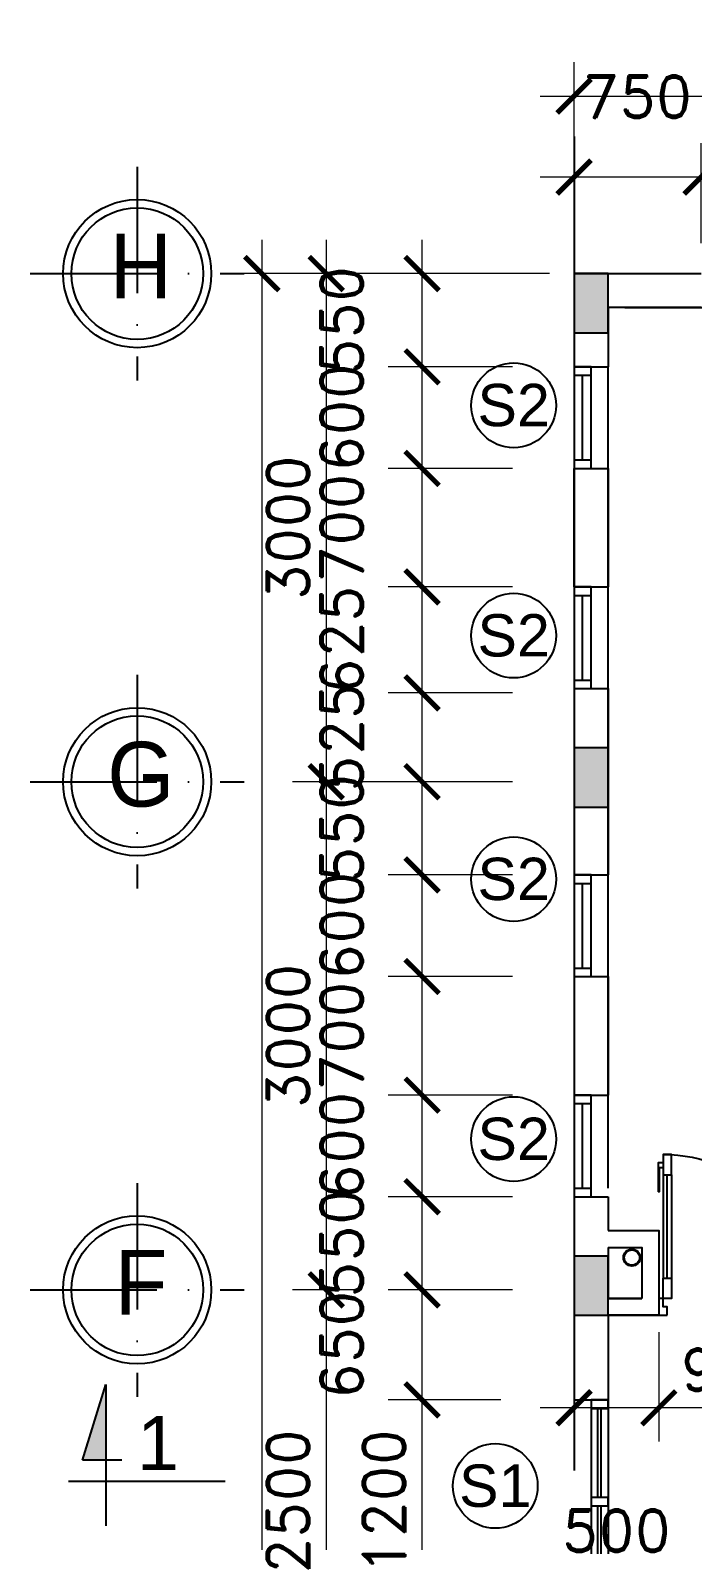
# Model space of a CAD drawing. Header units: inches. Extents: x 452443 to 881249, y 975131 to 1198310.
# Drawn here: x 675110 to 679020, y 1188317 to 1197235 of the extents above; entities that cross this region are included whole.
import ezdxf
from ezdxf.enums import TextEntityAlignment as Align

# ---------------------------------------------------------------- set-up
doc = ezdxf.new("R2010")
doc.units = ezdxf.units.IN
doc.header["$LTSCALE"] = 3.5
doc.header["$MEASUREMENT"] = 0
doc.linetypes.add('ACAD_ISO10W100', pattern=[18, 12, -3, 0, -3])
doc.linetypes.add('CENTER', pattern=[2, 1.25, -0.25, 0.25, -0.25])
for name, color, linetype in [('cot', 1, 'Continuous'), ('CUA', 4, 'Continuous'), ('DOOR-84', 84, 'Continuous'), ('hatch', 4, 'Continuous'), ('hatch vl', 4, 'Continuous'), ('kich thuoc', 3, 'Continuous'), ('Netcat', 5, 'Continuous'), ('Netthay_126', 126, 'Continuous'), ('NOI THAT', 42, 'Continuous'), ('phong', 2, 'Continuous'), ('text', 3, 'Continuous'), ('thuocdo', 3, 'Continuous'), ('Truc', 252, 'Continuous'), ('VISIONABLE-LINE126', 126, 'Continuous')]:
    doc.layers.add(name, color=color, linetype=linetype)
doc.styles.add('chu 1', font='VHELVEN0.TTF')
doc.styles.add('romand', font='romand.shx')
doc.styles.add('STYLE5', font='VAVON_.TTF')
doc.styles.add('VNI-HELVE', font='VHELVEN0.TTF')
doc.dimstyles.new('TL100', dxfattribs={"dimscale": 100, "dimtxt": 2.5, "dimasz": 2, "dimexe": 2, "dimexo": 1, "dimgap": 1, "dimtad": 1, "dimdec": 0, "dimzin": 0, "dimdsep": 46, "dimtxsty": 'romand', "dimblk": 'ARCHTICK', "dimcen": 2, "dimdle": 2, "dimclrd": 256, "dimclre": 256, "dimclrt": 7, "dimadec": 0, "dimazin": 0, "dimtfac": 0.004, "dimtdec": 0, "dimtmove": 2, "dimatfit": 3, "dimfxl": 1, "dimtolj": 1, "dimtzin": 0, "dimlwd": 20, "dimlwe": 20, "dimarcsym": 1})

# ---------------------------------------------------------------- blocks, each defined once
blk = doc.blocks.new('CS-1200')
for p, q in [((0, 100), (1200, 100)), ((0, 0), (1200, 0)), ((575, 60), (50, 60)), ((575, 40), (50, 40)), ((1150, 60), (625, 60)), ((1150, 40), (625, 40))]:
    blk.add_line(p, q)
at = {"ltscale": 5}
for points in [[(0, 0), (50, 0), (50, 100), (0, 100)], [(575, 0), (625, 0), (625, 100), (575, 100)], [(1150, 0), (1200, 0), (1200, 100), (1150, 100)]]:
    blk.add_lwpolyline(points, close=True, dxfattribs=at)
blk = doc.blocks.new('CD900')
for p, q in [((830, 75), (220, 75)), ((220, 50), (830, 50)), ((899.1, 25), (870.9, 25))]:
    blk.add_line(p, q)
for points in [[(0, 850), (50, 850), (50, 875), (100, 875), (100, 900), (0, 900)], [(0, 50), (50, 50), (50, 25), (100, 25), (100, 0), (0, 0)]]:
    blk.add_lwpolyline(points, close=True)
for points in [[(220, 25), (220, 75), (100, 75), (100, 25), (220, 25)], [(852.9, 25), (220, 25)], [(899.1, 25), (899.1, -3.3), (729.5, -3.3)], [(870.9, 25), (870.9, 2.4), (729.5, 2.4), (729.5, -3.3)], [(830, 25), (830, 75), (950, 75), (950, 25), (830, 25)]]:
    blk.add_lwpolyline(points)
at = {"layer": 'hatch'}
blk.add_arc((100, 25), 850, 0, 90, dxfattribs=at)
blk = doc.blocks.new('truc tron')
at = {"layer": 'DOOR-84', "linetype": 'ACAD_ISO10W100', "ltscale": 20}
for p, q in [((0, -710), (0, 710)), ((710, 0), (-710, 0))]:
    blk.add_line(p, q, dxfattribs=at)
at = {"layer": 'DOOR-84', "linetype": 'Continuous'}
blk.add_circle((0, 0), 492, dxfattribs=at)
at = {"layer": 'NOI THAT', "linetype": 'Continuous'}
blk.add_circle((0, 0), 437, dxfattribs=at)
blk = doc.blocks.new('dc')
at = {"layer": 'Netcat'}
blk.add_hatch(color=256, dxfattribs=at).paths.add_polyline_path([(828, 672), (828, 147), (989, 147)])
for p, q in [((828, 672), (828, -310)), ((989, 147), (828, 672)), ((717, 147), (989, 147)), ((0, 0), (1087, 0))]:
    blk.add_line(p, q, dxfattribs=at)
at = {"style": 'VNI-HELVE', "flags": 4}
blk.add_attdef('E', text='', height=375, dxfattribs=at).set_placement((482, 272), align=Align.MIDDLE_CENTER)
blk = doc.blocks.new('_ArchTick')
at = {"color": 0, "linetype": 'ByBlock', "const_width": 0.15}
blk.add_lwpolyline([(-0.5, -0.5), (0.5, 0.5)], dxfattribs=at)
blk = doc.blocks.new('*D3158')
at = {"layer": 'DEFPOINTS', "color": 0}
for p in [(677734.8, 1195798.2), (676856.8, 1192798.2), (677734.8, 1192798.2)]:
    blk.add_point(p, dxfattribs=at)
at = {"layer": 'thuocdo', "lineweight": 20}
for p, q in [((676856.8, 1195998.2), (676856.8, 1192598.2)), ((677634.8, 1195798.2), (676656.8, 1195798.2)), ((677634.8, 1192798.2), (676656.8, 1192798.2))]:
    blk.add_line(p, q, dxfattribs=at)
at = {"layer": 'thuocdo', "lineweight": 20, "xscale": 200, "yscale": 200, "zscale": 200}
for p, rotation in [((676856.8, 1195798.2), 90), ((676856.8, 1192798.2), 270)]:
    blk.add_blockref('_ArchTick', p, dxfattribs=dict(at, rotation=rotation))
at = {"layer": 'thuocdo', "color": 7, "insert": (676631.8, 1194298.2), "char_height": 250, "attachment_point": 5, "rotation": 90, "style": 'romand'}
blk.add_mtext('\\A1;3000', dxfattribs=at)
blk = doc.blocks.new('*D3159')
at = {"layer": 'DEFPOINTS', "color": 0}
for p in [(677734.8, 1192798.2), (676856.8, 1189798.2), (677162.2, 1189798.2)]:
    blk.add_point(p, dxfattribs=at)
at = {"layer": 'thuocdo', "lineweight": 20}
for p, q in [((676856.8, 1192998.2), (676856.8, 1189598.2)), ((677634.8, 1192798.2), (676656.8, 1192798.2)), ((677062.2, 1189798.2), (676656.8, 1189798.2))]:
    blk.add_line(p, q, dxfattribs=at)
at = {"layer": 'thuocdo', "lineweight": 20, "xscale": 200, "yscale": 200, "zscale": 200}
for p, rotation in [((676856.8, 1192798.2), 90), ((676856.8, 1189798.2), 270)]:
    blk.add_blockref('_ArchTick', p, dxfattribs=dict(at, rotation=rotation))
at = {"layer": 'thuocdo', "color": 7, "insert": (676631.8, 1191298.2), "char_height": 250, "attachment_point": 5, "rotation": 90, "style": 'romand'}
blk.add_mtext('\\A1;3000', dxfattribs=at)
blk = doc.blocks.new('*D3160')
at = {"layer": 'DEFPOINTS', "color": 0}
for p in [(677162.2, 1189798.2), (676856.8, 1187298.2), (677162.2, 1187298.2)]:
    blk.add_point(p, dxfattribs=at)
at = {"layer": 'thuocdo', "lineweight": 20}
for p, q in [((676856.8, 1189998.2), (676856.8, 1187098.2)), ((677062.2, 1189798.2), (676656.8, 1189798.2)), ((677062.2, 1187298.2), (676656.8, 1187298.2))]:
    blk.add_line(p, q, dxfattribs=at)
at = {"layer": 'thuocdo', "lineweight": 20, "xscale": 200, "yscale": 200, "zscale": 200}
for p, rotation in [((676856.8, 1189798.2), 90), ((676856.8, 1187298.2), 270)]:
    blk.add_blockref('_ArchTick', p, dxfattribs=dict(at, rotation=rotation))
at = {"layer": 'thuocdo', "color": 7, "insert": (676631.8, 1188548.2), "char_height": 250, "attachment_point": 5, "rotation": 90, "style": 'romand'}
blk.add_mtext('\\A1;2500', dxfattribs=at)
blk = doc.blocks.new('*D3164')
at = {"layer": 'DEFPOINTS', "color": 0}
for p in [(678273.7, 1195798.2), (676476.8, 1179598.2), (678259.1, 1179598.2)]:
    blk.add_point(p, dxfattribs=at)
at = {"layer": 'thuocdo', "lineweight": 20}
for p, q in [((676476.8, 1195998.2), (676476.8, 1179398.2)), ((678173.7, 1195798.2), (676276.8, 1195798.2)), ((678159.1, 1179598.2), (676276.8, 1179598.2))]:
    blk.add_line(p, q, dxfattribs=at)
at = {"layer": 'thuocdo', "lineweight": 20, "xscale": 200, "yscale": 200, "zscale": 200}
for p, rotation in [((676476.8, 1195798.2), 90), ((676476.8, 1179598.2), 270)]:
    blk.add_blockref('_ArchTick', p, dxfattribs=dict(at, rotation=rotation))
at = {"layer": 'thuocdo', "color": 7, "insert": (676251.8, 1187698.2), "char_height": 250, "attachment_point": 5, "rotation": 90, "style": 'romand'}
blk.add_mtext('\\A1;16200', dxfattribs=at)
blk = doc.blocks.new('*D3166')
at = {"layer": 'DEFPOINTS', "color": 0}
for p in [(682319.4, 1196846.2), (678319.4, 1195877), (682319.4, 1195877)]:
    blk.add_point(p, dxfattribs=at)
at = {"layer": 'thuocdo', "lineweight": 20}
for p, q in [((678319.4, 1195977), (678319.4, 1197046.2)), ((682319.4, 1195977), (682319.4, 1197046.2)), ((678119.4, 1196846.2), (682519.4, 1196846.2))]:
    blk.add_line(p, q, dxfattribs=at)
at = {"layer": 'thuocdo', "lineweight": 20, "xscale": 200, "yscale": 200, "zscale": 200, "rotation": 180}
blk.add_blockref('_ArchTick', (678319.4, 1196846.2), dxfattribs=at)
at = {"layer": 'thuocdo', "lineweight": 20, "xscale": 200, "yscale": 200, "zscale": 200}
blk.add_blockref('_ArchTick', (682319.4, 1196846.2), dxfattribs=at)
at = {"layer": 'thuocdo', "color": 7, "insert": (680319.4, 1197071.2), "char_height": 250, "attachment_point": 5, "style": 'romand'}
blk.add_mtext('\\A1;4000', dxfattribs=at)
blk = doc.blocks.new('*D3209')
at = {"layer": 'DEFPOINTS', "color": 0}
for p in [(677422.5, 1189148.2), (677987.2, 1189148.2), (677987.2, 1187948.2)]:
    blk.add_point(p, dxfattribs=at)
at = {"layer": 'thuocdo', "lineweight": 20}
for p, q in [((677422.5, 1187748.2), (677422.5, 1189348.2)), ((677887.2, 1189148.2), (677222.5, 1189148.2)), ((677887.2, 1187948.2), (677222.5, 1187948.2))]:
    blk.add_line(p, q, dxfattribs=at)
at = {"layer": 'thuocdo', "lineweight": 20, "xscale": 200, "yscale": 200, "zscale": 200}
for p, rotation in [((677422.5, 1189148.2), 90), ((677422.5, 1187948.2), 270)]:
    blk.add_blockref('_ArchTick', p, dxfattribs=dict(at, rotation=rotation))
at = {"layer": 'thuocdo', "color": 7, "insert": (677197.5, 1188548.2), "char_height": 250, "attachment_point": 5, "rotation": 90, "style": 'romand'}
blk.add_mtext('\\A1;1200', dxfattribs=at)
blk = doc.blocks.new('*D3210')
at = {"layer": 'DEFPOINTS', "color": 0}
for p in [(677422.5, 1189798.2), (677987.2, 1189798.2), (677987.2, 1189148.2)]:
    blk.add_point(p, dxfattribs=at)
at = {"layer": 'thuocdo', "lineweight": 20}
for p, q in [((677422.5, 1188948.2), (677422.5, 1189998.2)), ((677887.2, 1189798.2), (677222.5, 1189798.2)), ((677887.2, 1189148.2), (677222.5, 1189148.2))]:
    blk.add_line(p, q, dxfattribs=at)
at = {"layer": 'thuocdo', "lineweight": 20, "xscale": 200, "yscale": 200, "zscale": 200}
for p, rotation in [((677422.5, 1189798.2), 90), ((677422.5, 1189148.2), 270)]:
    blk.add_blockref('_ArchTick', p, dxfattribs=dict(at, rotation=rotation))
at = {"layer": 'thuocdo', "color": 7, "insert": (676947.5, 1189473.2), "char_height": 250, "attachment_point": 5, "rotation": 90, "style": 'romand'}
blk.add_mtext('\\A1;650', dxfattribs=at)
blk = doc.blocks.new('*D3269')
at = {"layer": 'DEFPOINTS', "color": 0}
for p in [(678819.4, 1189648.2), (679719.4, 1189648.2), (678819.4, 1189102.1)]:
    blk.add_point(p, dxfattribs=at)
at = {"layer": 'thuocdo', "linetype": 'Continuous', "lineweight": 20}
for p, q in [((678819.4, 1189548.2), (678819.4, 1188902.1)), ((679719.4, 1189548.2), (679719.4, 1188902.1)), ((679919.4, 1189102.1), (678619.4, 1189102.1))]:
    blk.add_line(p, q, dxfattribs=at)
at = {"layer": 'thuocdo', "lineweight": 20, "xscale": 200, "yscale": 200, "zscale": 200, "rotation": 180}
blk.add_blockref('_ArchTick', (678819.4, 1189102.1), dxfattribs=at)
at = {"layer": 'thuocdo', "lineweight": 20, "xscale": 200, "yscale": 200, "zscale": 200}
blk.add_blockref('_ArchTick', (679719.4, 1189102.1), dxfattribs=at)
at = {"layer": 'thuocdo', "color": 7, "insert": (679269.4, 1189327.1), "char_height": 250, "attachment_point": 5, "style": 'romand'}
blk.add_mtext('\\A1;900', dxfattribs=at)
blk = doc.blocks.new('*D3270')
at = {"layer": 'DEFPOINTS', "color": 0}
for p in [(678819.4, 1189648.2), (678319.4, 1189617.7), (678319.4, 1189102.1)]:
    blk.add_point(p, dxfattribs=at)
at = {"layer": 'thuocdo', "linetype": 'Continuous', "lineweight": 20}
for p, q in [((678819.4, 1189548.2), (678819.4, 1188902.1)), ((678319.4, 1189517.7), (678319.4, 1188902.1)), ((679019.4, 1189102.1), (678119.4, 1189102.1))]:
    blk.add_line(p, q, dxfattribs=at)
at = {"layer": 'thuocdo', "lineweight": 20, "xscale": 200, "yscale": 200, "zscale": 200, "rotation": 180}
blk.add_blockref('_ArchTick', (678319.4, 1189102.1), dxfattribs=at)
at = {"layer": 'thuocdo', "lineweight": 20, "xscale": 200, "yscale": 200, "zscale": 200}
blk.add_blockref('_ArchTick', (678819.4, 1189102.1), dxfattribs=at)
at = {"layer": 'thuocdo', "color": 7, "insert": (678569.4, 1188377.1), "char_height": 250, "attachment_point": 5, "style": 'romand'}
blk.add_mtext('\\A1;500', dxfattribs=at)
blk = doc.blocks.new('*D3271')
at = {"layer": 'DEFPOINTS', "color": 0}
for p in [(677422.5, 1190348.2), (678056.2, 1190348.2), (678056.2, 1189798.2)]:
    blk.add_point(p, dxfattribs=at)
at = {"layer": 'thuocdo', "lineweight": 20}
blk.add_line((677422.5, 1189598.2), (677422.5, 1190548.2), dxfattribs=at)
at = {"layer": 'thuocdo', "linetype": 'Continuous', "lineweight": 20}
for p, q in [((677956.2, 1190348.2), (677222.5, 1190348.2)), ((677956.2, 1189798.2), (677222.5, 1189798.2))]:
    blk.add_line(p, q, dxfattribs=at)
at = {"layer": 'thuocdo', "lineweight": 20, "xscale": 200, "yscale": 200, "zscale": 200}
for p, rotation in [((677422.5, 1190348.2), 90), ((677422.5, 1189798.2), 270)]:
    blk.add_blockref('_ArchTick', p, dxfattribs=dict(at, rotation=rotation))
at = {"layer": 'thuocdo', "color": 7, "insert": (676947.5, 1190073.2), "char_height": 250, "attachment_point": 5, "rotation": 90, "style": 'romand'}
blk.add_mtext('\\A1;550', dxfattribs=at)
blk = doc.blocks.new('*D3272')
at = {"layer": 'DEFPOINTS', "color": 0}
for p in [(677422.5, 1190948.2), (678056.2, 1190948.2), (678056.2, 1190348.2)]:
    blk.add_point(p, dxfattribs=at)
at = {"layer": 'thuocdo', "lineweight": 20}
blk.add_line((677422.5, 1190148.2), (677422.5, 1191148.2), dxfattribs=at)
at = {"layer": 'thuocdo', "linetype": 'Continuous', "lineweight": 20}
for p, q in [((677956.2, 1190948.2), (677222.5, 1190948.2)), ((677956.2, 1190348.2), (677222.5, 1190348.2))]:
    blk.add_line(p, q, dxfattribs=at)
at = {"layer": 'thuocdo', "lineweight": 20, "xscale": 200, "yscale": 200, "zscale": 200}
for p, rotation in [((677422.5, 1190948.2), 90), ((677422.5, 1190348.2), 270)]:
    blk.add_blockref('_ArchTick', p, dxfattribs=dict(at, rotation=rotation))
at = {"layer": 'thuocdo', "color": 7, "insert": (676947.5, 1190648.2), "char_height": 250, "attachment_point": 5, "rotation": 90, "style": 'romand'}
blk.add_mtext('\\A1;600', dxfattribs=at)
blk = doc.blocks.new('*D3273')
at = {"layer": 'DEFPOINTS', "color": 0}
for p in [(677422.5, 1191648.2), (678056.2, 1191648.2), (678056.2, 1190948.2)]:
    blk.add_point(p, dxfattribs=at)
at = {"layer": 'thuocdo', "lineweight": 20}
blk.add_line((677422.5, 1190748.2), (677422.5, 1191848.2), dxfattribs=at)
at = {"layer": 'thuocdo', "linetype": 'Continuous', "lineweight": 20}
for p, q in [((677956.2, 1191648.2), (677222.5, 1191648.2)), ((677956.2, 1190948.2), (677222.5, 1190948.2))]:
    blk.add_line(p, q, dxfattribs=at)
at = {"layer": 'thuocdo', "lineweight": 20, "xscale": 200, "yscale": 200, "zscale": 200}
for p, rotation in [((677422.5, 1191648.2), 90), ((677422.5, 1190948.2), 270)]:
    blk.add_blockref('_ArchTick', p, dxfattribs=dict(at, rotation=rotation))
at = {"layer": 'thuocdo', "color": 7, "insert": (676947.5, 1191298.2), "char_height": 250, "attachment_point": 5, "rotation": 90, "style": 'romand'}
blk.add_mtext('\\A1;700', dxfattribs=at)
blk = doc.blocks.new('*D3274')
at = {"layer": 'DEFPOINTS', "color": 0}
for p in [(677422.5, 1192248.2), (678056.2, 1192248.2), (678056.2, 1191648.2)]:
    blk.add_point(p, dxfattribs=at)
at = {"layer": 'thuocdo', "lineweight": 20}
blk.add_line((677422.5, 1191448.2), (677422.5, 1192448.2), dxfattribs=at)
at = {"layer": 'thuocdo', "linetype": 'Continuous', "lineweight": 20}
for p, q in [((677956.2, 1192248.2), (677222.5, 1192248.2)), ((677956.2, 1191648.2), (677222.5, 1191648.2))]:
    blk.add_line(p, q, dxfattribs=at)
at = {"layer": 'thuocdo', "lineweight": 20, "xscale": 200, "yscale": 200, "zscale": 200}
for p, rotation in [((677422.5, 1192248.2), 90), ((677422.5, 1191648.2), 270)]:
    blk.add_blockref('_ArchTick', p, dxfattribs=dict(at, rotation=rotation))
at = {"layer": 'thuocdo', "color": 7, "insert": (676947.5, 1191948.2), "char_height": 250, "attachment_point": 5, "rotation": 90, "style": 'romand'}
blk.add_mtext('\\A1;600', dxfattribs=at)
blk = doc.blocks.new('*D3275')
at = {"layer": 'DEFPOINTS', "color": 0}
for p in [(677422.5, 1192798.2), (678056.2, 1192798.2), (678056.2, 1192248.2)]:
    blk.add_point(p, dxfattribs=at)
at = {"layer": 'thuocdo', "lineweight": 20}
blk.add_line((677422.5, 1192048.2), (677422.5, 1192998.2), dxfattribs=at)
at = {"layer": 'thuocdo', "linetype": 'Continuous', "lineweight": 20}
for p, q in [((677956.2, 1192798.2), (677222.5, 1192798.2)), ((677956.2, 1192248.2), (677222.5, 1192248.2))]:
    blk.add_line(p, q, dxfattribs=at)
at = {"layer": 'thuocdo', "lineweight": 20, "xscale": 200, "yscale": 200, "zscale": 200}
for p, rotation in [((677422.5, 1192798.2), 90), ((677422.5, 1192248.2), 270)]:
    blk.add_blockref('_ArchTick', p, dxfattribs=dict(at, rotation=rotation))
at = {"layer": 'thuocdo', "color": 7, "insert": (676947.5, 1192523.2), "char_height": 250, "attachment_point": 5, "rotation": 90, "style": 'romand'}
blk.add_mtext('\\A1;550', dxfattribs=at)
blk = doc.blocks.new('*D3276')
at = {"layer": 'DEFPOINTS', "color": 0}
for p in [(677422.5, 1193322.8), (678056.2, 1193322.8), (678056.2, 1192798.2)]:
    blk.add_point(p, dxfattribs=at)
at = {"layer": 'thuocdo', "lineweight": 20}
blk.add_line((677422.5, 1192598.2), (677422.5, 1193522.8), dxfattribs=at)
at = {"layer": 'thuocdo', "linetype": 'Continuous', "lineweight": 20}
for p, q in [((677956.2, 1193322.8), (677222.5, 1193322.8)), ((677956.2, 1192798.2), (677222.5, 1192798.2))]:
    blk.add_line(p, q, dxfattribs=at)
at = {"layer": 'thuocdo', "lineweight": 20, "xscale": 200, "yscale": 200, "zscale": 200}
for p, rotation in [((677422.5, 1193322.8), 90), ((677422.5, 1192798.2), 270)]:
    blk.add_blockref('_ArchTick', p, dxfattribs=dict(at, rotation=rotation))
at = {"layer": 'thuocdo', "color": 7, "insert": (676947.5, 1193060.5), "char_height": 250, "attachment_point": 5, "rotation": 90, "style": 'romand'}
blk.add_mtext('\\A1;525', dxfattribs=at)
blk = doc.blocks.new('*D3277')
at = {"layer": 'DEFPOINTS', "color": 0}
for p in [(677422.5, 1193948.2), (678056.2, 1193948.2), (678056.2, 1193322.8)]:
    blk.add_point(p, dxfattribs=at)
at = {"layer": 'thuocdo', "lineweight": 20}
blk.add_line((677422.5, 1193122.8), (677422.5, 1194148.2), dxfattribs=at)
at = {"layer": 'thuocdo', "linetype": 'Continuous', "lineweight": 20}
for p, q in [((677956.2, 1193948.2), (677222.5, 1193948.2)), ((677956.2, 1193322.8), (677222.5, 1193322.8))]:
    blk.add_line(p, q, dxfattribs=at)
at = {"layer": 'thuocdo', "lineweight": 20, "xscale": 200, "yscale": 200, "zscale": 200}
for p, rotation in [((677422.5, 1193948.2), 90), ((677422.5, 1193322.8), 270)]:
    blk.add_blockref('_ArchTick', p, dxfattribs=dict(at, rotation=rotation))
at = {"layer": 'thuocdo', "color": 7, "insert": (676947.5, 1193635.5), "char_height": 250, "attachment_point": 5, "rotation": 90, "style": 'romand'}
blk.add_mtext('\\A1;625', dxfattribs=at)
blk = doc.blocks.new('*D3278')
at = {"layer": 'DEFPOINTS', "color": 0}
for p in [(677422.5, 1195248.2), (678056.2, 1195248.2), (678056.2, 1194648.2)]:
    blk.add_point(p, dxfattribs=at)
at = {"layer": 'thuocdo', "lineweight": 20}
blk.add_line((677422.5, 1194448.2), (677422.5, 1195448.2), dxfattribs=at)
at = {"layer": 'thuocdo', "linetype": 'Continuous', "lineweight": 20}
for p, q in [((677956.2, 1195248.2), (677222.5, 1195248.2)), ((677956.2, 1194648.2), (677222.5, 1194648.2))]:
    blk.add_line(p, q, dxfattribs=at)
at = {"layer": 'thuocdo', "lineweight": 20, "xscale": 200, "yscale": 200, "zscale": 200}
for p, rotation in [((677422.5, 1195248.2), 90), ((677422.5, 1194648.2), 270)]:
    blk.add_blockref('_ArchTick', p, dxfattribs=dict(at, rotation=rotation))
at = {"layer": 'thuocdo', "color": 7, "insert": (676947.5, 1194948.2), "char_height": 250, "attachment_point": 5, "rotation": 90, "style": 'romand'}
blk.add_mtext('\\A1;600', dxfattribs=at)
blk = doc.blocks.new('*D3279')
at = {"layer": 'DEFPOINTS', "color": 0}
for p in [(677422.5, 1195798.2), (678056.2, 1195798.2), (678056.2, 1195248.2)]:
    blk.add_point(p, dxfattribs=at)
at = {"layer": 'thuocdo', "lineweight": 20}
blk.add_line((677422.5, 1195048.2), (677422.5, 1195998.2), dxfattribs=at)
at = {"layer": 'thuocdo', "linetype": 'Continuous', "lineweight": 20}
for p, q in [((677956.2, 1195798.2), (677222.5, 1195798.2)), ((677956.2, 1195248.2), (677222.5, 1195248.2))]:
    blk.add_line(p, q, dxfattribs=at)
at = {"layer": 'thuocdo', "lineweight": 20, "xscale": 200, "yscale": 200, "zscale": 200}
for p, rotation in [((677422.5, 1195798.2), 90), ((677422.5, 1195248.2), 270)]:
    blk.add_blockref('_ArchTick', p, dxfattribs=dict(at, rotation=rotation))
at = {"layer": 'thuocdo', "color": 7, "insert": (676947.5, 1195523.2), "char_height": 250, "attachment_point": 5, "rotation": 90, "style": 'romand'}
blk.add_mtext('\\A1;550', dxfattribs=at)
blk = doc.blocks.new('*D3285')
at = {"layer": 'DEFPOINTS', "color": 0}
for p in [(679069.4, 1196368.4), (679069.4, 1195877), (679669.4, 1195877)]:
    blk.add_point(p, dxfattribs=at)
at = {"layer": 'thuocdo', "linetype": 'Continuous', "lineweight": 20}
for p, q in [((679069.4, 1195977), (679069.4, 1196568.4)), ((679669.4, 1195977), (679669.4, 1196568.4))]:
    blk.add_line(p, q, dxfattribs=at)
at = {"layer": 'thuocdo', "lineweight": 20}
blk.add_line((679869.4, 1196368.4), (678869.4, 1196368.4), dxfattribs=at)
at = {"layer": 'thuocdo', "lineweight": 20, "xscale": 200, "yscale": 200, "zscale": 200, "rotation": 180}
blk.add_blockref('_ArchTick', (679069.4, 1196368.4), dxfattribs=at)
at = {"layer": 'thuocdo', "lineweight": 20, "xscale": 200, "yscale": 200, "zscale": 200}
blk.add_blockref('_ArchTick', (679669.4, 1196368.4), dxfattribs=at)
at = {"layer": 'thuocdo', "color": 7, "insert": (679369.4, 1196843.4), "char_height": 250, "attachment_point": 5, "style": 'romand'}
blk.add_mtext('\\A1;600', dxfattribs=at)
blk = doc.blocks.new('*D3286')
at = {"layer": 'DEFPOINTS', "color": 0}
for p in [(678319.4, 1196368.4), (678319.4, 1195877), (679069.4, 1195877)]:
    blk.add_point(p, dxfattribs=at)
at = {"layer": 'thuocdo', "linetype": 'Continuous', "lineweight": 20}
for p, q in [((678319.4, 1195977), (678319.4, 1196568.4)), ((679069.4, 1195977), (679069.4, 1196568.4))]:
    blk.add_line(p, q, dxfattribs=at)
at = {"layer": 'thuocdo', "lineweight": 20}
blk.add_line((679269.4, 1196368.4), (678119.4, 1196368.4), dxfattribs=at)
at = {"layer": 'thuocdo', "lineweight": 20, "xscale": 200, "yscale": 200, "zscale": 200, "rotation": 180}
blk.add_blockref('_ArchTick', (678319.4, 1196368.4), dxfattribs=at)
at = {"layer": 'thuocdo', "lineweight": 20, "xscale": 200, "yscale": 200, "zscale": 200}
blk.add_blockref('_ArchTick', (679069.4, 1196368.4), dxfattribs=at)
at = {"layer": 'thuocdo', "color": 7, "insert": (678694.4, 1196843.4), "char_height": 250, "attachment_point": 5, "style": 'romand'}
blk.add_mtext('\\A1;750', dxfattribs=at)
blk = doc.blocks.new('*D3287')
at = {"layer": 'DEFPOINTS', "color": 0}
for p in [(677422.5, 1194648.2), (677422.5, 1194648.2), (678056.2, 1193948.2)]:
    blk.add_point(p, dxfattribs=at)
at = {"layer": 'thuocdo', "lineweight": 20}
blk.add_line((677422.5, 1193748.2), (677422.5, 1194848.2), dxfattribs=at)
at = {"layer": 'thuocdo', "linetype": 'Continuous', "lineweight": 20}
for p, q in [((677322.5, 1194648.2), (677222.5, 1194648.2)), ((677956.2, 1193948.2), (677222.5, 1193948.2))]:
    blk.add_line(p, q, dxfattribs=at)
at = {"layer": 'thuocdo', "lineweight": 20, "xscale": 200, "yscale": 200, "zscale": 200}
for p, rotation in [((677422.5, 1194648.2), 90), ((677422.5, 1193948.2), 270)]:
    blk.add_blockref('_ArchTick', p, dxfattribs=dict(at, rotation=rotation))
at = {"layer": 'thuocdo', "color": 7, "insert": (676947.5, 1194298.2), "char_height": 250, "attachment_point": 5, "rotation": 90, "style": 'romand'}
blk.add_mtext('\\A1;700', dxfattribs=at)

msp = doc.modelspace()

# ---------------------------------------------------------------- hatches: boundary and pattern name
at = {"layer": 'cot'}
for points in [[(678319.4, 1195448.2), (678519.4, 1195448.2), (678519.4, 1195798.2), (678319.4, 1195798.2)], [(678319.4, 1192648.2), (678519.4, 1192648.2), (678519.4, 1192998.2), (678319.4, 1192998.2)], [(678319.4, 1189648.2), (678519.4, 1189648.2), (678519.4, 1189998.2), (678319.4, 1189998.2)]]:
    msp.add_hatch(color=256, dxfattribs=at).paths.add_polyline_path(points)

# ---------------------------------------------------------------- linework, layer by layer
for points in [[(678319.4, 1195448.2), (678519.4, 1195448.2), (678519.4, 1195798.2), (678319.4, 1195798.2)], [(678319.4, 1192648.2), (678519.4, 1192648.2), (678519.4, 1192998.2), (678319.4, 1192998.2)], [(678319.4, 1189648.2), (678519.4, 1189648.2), (678519.4, 1189998.2), (678319.4, 1189998.2)]]:
    msp.add_lwpolyline(points, close=True, dxfattribs=at)
at = {"layer": 'hatch vl'}
for centre in [(677962.7, 1195020.5), (677962.7, 1193661), (677962.7, 1192223), (677962.7, 1190688.3), (677853.9, 1188640.5)]:
    msp.add_circle(centre, 250, dxfattribs=at)
at = {"layer": 'kich thuoc'}
for points in [[(678419.4, 1194648.2), (678419.4, 1195248.2), (678319.4, 1195248.2), (678319.4, 1194648.2)], [(678419.4, 1193348.2), (678419.4, 1193948.2), (678319.4, 1193948.2), (678319.4, 1193348.2)], [(678419.4, 1191648.2), (678419.4, 1192248.2), (678319.4, 1192248.2), (678319.4, 1191648.2)], [(678419.4, 1190348.2), (678419.4, 1190948.2), (678319.4, 1190948.2), (678319.4, 1190348.2)]]:
    msp.add_lwpolyline(points, close=True, dxfattribs=at)
for points in [[(678319.4, 1195248.2), (678419.4, 1195248.2)], [(678319.4, 1195198.2), (678419.4, 1195198.2)], [(678369.4, 1194698.2), (678369.4, 1195198.2)], [(678319.4, 1194698.2), (678419.4, 1194698.2)], [(678319.4, 1193948.2), (678419.4, 1193948.2)], [(678319.4, 1193898.2), (678419.4, 1193898.2)], [(678369.4, 1193398.2), (678369.4, 1193898.2)], [(678319.4, 1193398.2), (678419.4, 1193398.2)], [(678319.4, 1192248.2), (678419.4, 1192248.2)], [(678319.4, 1192198.2), (678419.4, 1192198.2)], [(678369.4, 1191698.2), (678369.4, 1192198.2)], [(678319.4, 1191698.2), (678419.4, 1191698.2)], [(678319.4, 1190948.2), (678419.4, 1190948.2)], [(678319.4, 1190898.2), (678419.4, 1190898.2)], [(678369.4, 1190398.2), (678369.4, 1190898.2)], [(678319.4, 1190398.2), (678419.4, 1190398.2)]]:
    msp.add_lwpolyline(points, dxfattribs=at)
at = {"layer": 'Netthay_126'}
for points in [[(678619.4, 1195598.2), (684169.4, 1195598.2)], [(678519.4, 1190398.2), (678519.4, 1195248.2)]]:
    msp.add_lwpolyline(points, dxfattribs=at)
at = {"layer": 'phong'}
for p, q in [((678519.4, 1195598.2), (678519.4, 1195248.2)), ((678619.4, 1195598.2), (678519.4, 1195598.2)), ((678619.4, 1195598.2), (678519.4, 1195598.2)), ((678519.4, 1195598.2), (678519.4, 1195248.2)), ((678519.4, 1193348.2), (678519.4, 1192248.2)), ((678519.4, 1193348.2), (678519.4, 1192248.2)), ((678519.4, 1191648.2), (678519.4, 1191598.2)), ((678519.4, 1191648.2), (678519.4, 1191598.2)), ((678519.4, 1191598.2), (678519.4, 1190948.2)), ((678519.4, 1191598.2), (678519.4, 1190948.2)), ((678519.4, 1190348.2), (678519.4, 1190148.2)), ((678519.4, 1190348.2), (678519.4, 1190148.2)), ((678519.4, 1190048.2), (678519.4, 1189798.2)), ((678519.4, 1189748.2), (678719.4, 1189748.2)), ((678719.4, 1189748.2), (678519.4, 1189748.2)), ((678519.4, 1189648.2), (678819.4, 1189648.2)), ((678819.4, 1189648.2), (678519.4, 1189648.2))]:
    msp.add_line(p, q, dxfattribs=at)
for points in [[(678319.4, 1195798.2), (678319.4, 1195248.2)], [(678319.4, 1195798.2), (678619.4, 1195798.2)], [(678319.4, 1195798.2), (678619.4, 1195798.2)], [(678319.4, 1195798.2), (678319.4, 1195248.2)], [(678319.4, 1195798.2), (679069.4, 1195798.2)], [(678619.4, 1195598.2), (678519.4, 1195598.2)], [(679069.4, 1195598.2), (678519.4, 1195598.2)], [(678319.4, 1195248.2), (678519.4, 1195248.2)], [(678319.4, 1194648.2), (678519.4, 1194648.2)], [(678319.4, 1193948.2), (678519.4, 1193948.2)], [(678319.4, 1193348.2), (678519.4, 1193348.2)], [(678319.4, 1193348.2), (678319.4, 1192248.2)], [(678319.4, 1193348.2), (678319.4, 1192248.2)], [(678319.4, 1192248.2), (678519.4, 1192248.2)], [(678319.4, 1191648.2), (678519.4, 1191648.2)], [(678319.4, 1191648.2), (678319.4, 1191598.2)], [(678319.4, 1191648.2), (678319.4, 1191598.2)], [(678319.4, 1191598.2), (678319.4, 1190948.2)], [(678319.4, 1191598.2), (678319.4, 1190948.2)], [(678319.4, 1190948.2), (678519.4, 1190948.2)], [(678319.4, 1190348.2), (678319.4, 1189798.2)], [(678319.4, 1190348.2), (678519.4, 1190348.2)], [(678319.4, 1190348.2), (678319.4, 1189798.2)], [(678519.4, 1190148.2), (678819.4, 1190148.2), (678819.4, 1189748.2)], [(678519.4, 1190048.2), (678719.4, 1190048.2), (678719.4, 1189748.2)], [(678319.4, 1189798.2), (678319.4, 1189148.2)], [(678519.4, 1189798.2), (678519.4, 1189748.2)], [(678819.4, 1189748.2), (678819.4, 1189648.2)], [(678519.4, 1189648.2), (678519.4, 1189148.2)], [(678319.4, 1189148.2), (678519.4, 1189148.2)]]:
    msp.add_lwpolyline(points, dxfattribs=at)
for points in [[(678319.4, 1194598.2), (678319.4, 1194648.2)], [(678519.4, 1194648.2), (678519.4, 1194598.2)], [(678319.4, 1193948.2), (678319.4, 1194598.2)], [(678519.4, 1194598.2), (678519.4, 1193948.2)]]:
    msp.add_lwpolyline(points, close=True, dxfattribs=at)
at = {"layer": 'thuocdo'}
for radius in [50, 45]:
    msp.add_circle((678660.3, 1189988.7), radius, dxfattribs=at)
at = {"layer": 'Truc', "linetype": 'CENTER', "ltscale": 600}
msp.add_lwpolyline([(678319.4, 1196606.8), (678319.4, 1176688.6)], dxfattribs=at)

# ---------------------------------------------------------------- block references
at = {"layer": 'CUA', "xscale": -1, "rotation": 270}
msp.add_blockref('CD900', (678819.4, 1189648.2), dxfattribs=at)
at = {"layer": 'CUA', "rotation": 270}
msp.add_blockref('CS-1200', (678419.4, 1189148.2), dxfattribs=at)
at = {"layer": 'phong'}
ref = msp.add_blockref('dc', (676259.7, 1188667.7), dxfattribs=dict(at, xscale=-0.8499999999767169, yscale=0.8499999999767169, zscale=0.8500000000058208))
ref.add_attrib('E', '1', dxfattribs={"layer": '0', "height": 318.8, "style": 'VNI-HELVE'}).set_placement((675863.7, 1188893.9), align=Align.MIDDLE_CENTER)
at = {"layer": 'VISIONABLE-LINE126', "linetype": 'Continuous', "xscale": 0.8886240000138059, "yscale": 0.8886240000138059, "zscale": 0.8886240000138059, "rotation": 180}
for p in [(675741.2, 1195798.2), (675741.2, 1192798.2), (675741.2, 1189798.2)]:
    msp.add_blockref('truc tron', p, dxfattribs=at)

# ---------------------------------------------------------------- texts
at = {"char_height": 250, "width": 407.041, "attachment_point": 5, "style": 'chu 1'}
for s, insert in [('S2', (677962.7, 1195020.5)), ('S2', (677962.7, 1193661)), ('S2', (677962.7, 1192223)), ('S2', (677962.7, 1190688.3)), ('S1', (677853.9, 1188640.5))]:
    msp.add_mtext(s, dxfattribs=dict(at, insert=insert))
at = {"layer": 'text', "linetype": 'Continuous', "style": 'STYLE5'}
for s, p in [('H', (675762.9, 1195651.6)), ('G', (675762.9, 1192651.6)), ('F', (675762.9, 1189651.6))]:
    msp.add_text(s, height=382.5, dxfattribs=at).set_placement(p, align=Align.CENTER)

# ---------------------------------------------------------------- dimensions: what is measured, and where the dimension line sits
at = {"layer": 'thuocdo'}
for base, p1, p2, override, picture, middle in [((682319.4, 1196846.2), (678319.4, 1195877), (682319.4, 1195877), {"dimarcsym": 1}, '*D3166', (680319.4, 1197071.2)), ((678319.4, 1196368.4), (679069.4, 1195877), (678319.4, 1195877), {"dimfxl": 10}, '*D3286', (678694.4, 1196843.4)), ((679069.4, 1196368.4), (679669.4, 1195877), (679069.4, 1195877), {"dimfxl": 10}, '*D3285', (679369.4, 1196843.4))]:
    dim = msp.add_linear_dim(base=base, p1=p1, p2=p2, dimstyle='TL100', override=override, dxfattribs=at)
    dim.commit()
    dim.dimension.update_dxf_attribs({"geometry": picture, "text_midpoint": middle})
for base, p1, p2, override, picture, middle in [((676476.8, 1179598.2), (678273.7, 1195798.2), (678259.1, 1179598.2), {"dimarcsym": 1}, '*D3164', (676251.8, 1187698.2)), ((676856.8, 1192798.2), (677734.8, 1195798.2), (677734.8, 1192798.2), {"dimarcsym": 1}, '*D3158', (676631.8, 1194298.2)), ((677422.5, 1195798.2), (678056.2, 1195248.2), (678056.2, 1195798.2), {"dimfxl": 10}, '*D3279', (676947.5, 1195523.2)), ((677422.5, 1195248.2), (678056.2, 1194648.2), (678056.2, 1195248.2), {"dimfxl": 10}, '*D3278', (676947.5, 1194948.2)), ((677422.5, 1194648.2), (678056.2, 1193948.2), (677422.5, 1194648.2), {"dimfxl": 10}, '*D3287', (676947.5, 1194298.2)), ((677422.5, 1193948.2), (678056.2, 1193322.8), (678056.2, 1193948.2), {"dimfxl": 10}, '*D3277', (676947.5, 1193635.5)), ((677422.5, 1193322.8), (678056.2, 1192798.2), (678056.2, 1193322.8), {"dimfxl": 10}, '*D3276', (676947.5, 1193060.5)), ((676856.8, 1189798.2), (677734.8, 1192798.2), (677162.2, 1189798.2), {"dimarcsym": 1}, '*D3159', (676631.8, 1191298.2)), ((677422.5, 1192798.2), (678056.2, 1192248.2), (678056.2, 1192798.2), {"dimfxl": 10}, '*D3275', (676947.5, 1192523.2)), ((677422.5, 1192248.2), (678056.2, 1191648.2), (678056.2, 1192248.2), {"dimfxl": 10}, '*D3274', (676947.5, 1191948.2)), ((677422.5, 1191648.2), (678056.2, 1190948.2), (678056.2, 1191648.2), {"dimfxl": 10}, '*D3273', (676947.5, 1191298.2)), ((677422.5, 1190948.2), (678056.2, 1190348.2), (678056.2, 1190948.2), {"dimfxl": 10}, '*D3272', (676947.5, 1190648.2)), ((677422.5, 1190348.2), (678056.2, 1189798.2), (678056.2, 1190348.2), {"dimfxl": 10}, '*D3271', (676947.5, 1190073.2)), ((676856.8, 1187298.2), (677162.2, 1189798.2), (677162.2, 1187298.2), {"dimarcsym": 1}, '*D3160', (676631.8, 1188548.2)), ((677422.5, 1189798.2), (677987.2, 1189148.2), (677987.2, 1189798.2), {"dimfxl": 10, "dimarcsym": 1}, '*D3210', (676947.5, 1189473.2)), ((677422.5, 1189148.2), (677987.2, 1187948.2), (677987.2, 1189148.2), {"dimfxl": 10, "dimarcsym": 1}, '*D3209', (677197.5, 1188548.2))]:
    dim = msp.add_linear_dim(base=base, p1=p1, p2=p2, angle=90, dimstyle='TL100', override=override, dxfattribs=at)
    dim.commit()
    dim.dimension.update_dxf_attribs({"geometry": picture, "text_midpoint": middle})
for base, p1, p2, picture, middle in [((678319.4, 1189102.1), (678819.4, 1189648.2), (678319.4, 1189617.7), '*D3270', (678569.4, 1188377.1)), ((678819.4, 1189102.1), (679719.4, 1189648.2), (678819.4, 1189648.2), '*D3269', (679269.4, 1189327.1))]:
    dim = msp.add_linear_dim(base=base, p1=p1, p2=p2, dimstyle='TL100', dxfattribs=at)
    dim.commit()
    dim.dimension.update_dxf_attribs({"geometry": picture, "text_midpoint": middle})

doc.saveas('drawing.dxf')
